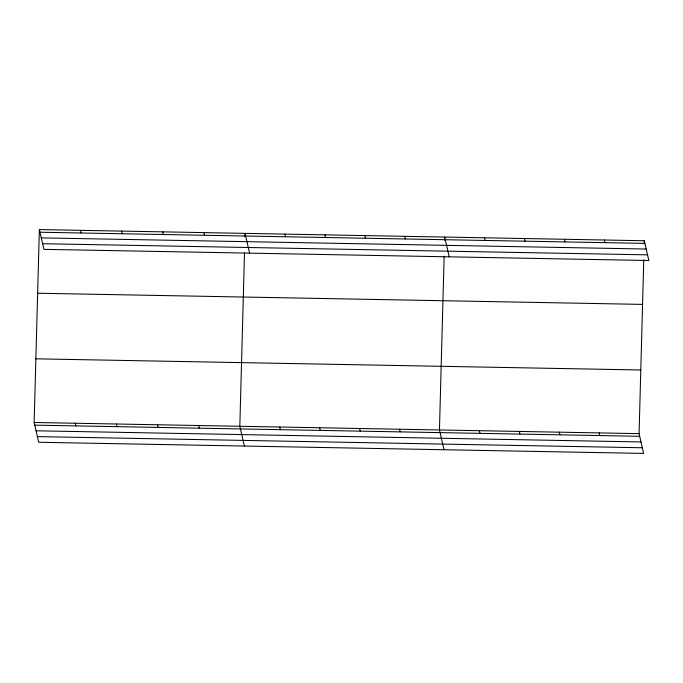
<?xml version="1.0" encoding="UTF-8"?>
<svg xmlns="http://www.w3.org/2000/svg" width="683" height="683" viewBox="0 0 683 683"><rect width="100%" height="100%" fill="white"/><g stroke="black" fill="none" stroke-linecap="round" stroke-linejoin="round"><path stroke-width="1.02" d="M643.77 259.839L639.075 433.645L643.642 453.418L38.718 442.26L34.15 422.487L39.358 229.582L644.282 240.74L648.85 260.513L43.925 249.355L39.358 229.582M244.523 252.471L239.827 426.286L244.386 446.05M244.949 236.557L245.035 233.373L249.602 253.145M444.146 256.159L439.451 429.966L444.018 449.738M444.573 240.237L444.659 237.061L449.226 256.834M644.197 243.925L644.282 240.74M39.973 232.237L644.897 243.396M41.279 237.88L646.203 249.039M42.619 243.703L647.544 254.861M37.642 293.238L642.566 304.396M35.866 358.831L640.791 369.99M34.15 422.487L639.075 433.645M34.765 425.142L639.689 436.3M36.071 430.794L640.995 441.952M37.411 436.608L642.336 447.766M604.361 240.006L604.976 242.661M564.431 239.263L565.046 241.919M599.153 432.911L599.759 435.566M524.51 238.529L525.125 241.184M559.223 432.177L559.838 434.832M484.589 237.795L485.195 240.45M519.302 431.434L519.917 434.089M479.372 430.7L479.987 433.355M404.737 236.318L405.343 238.973M364.807 235.584L365.422 238.239M399.521 429.231L400.136 431.878M324.886 234.85L325.501 237.505M359.599 428.489L360.214 431.144M284.956 234.115L285.571 236.762M319.678 427.754L320.284 430.41M279.748 427.02L280.363 429.675M203.901 232.613L204.516 235.268M162.767 231.853L163.374 234.508M198.693 425.526L199.299 428.181M121.634 231.102L122.24 233.748M157.551 424.766L158.166 427.421M80.492 230.342L81.106 232.997M116.417 424.006L117.032 426.662M75.284 423.247L75.898 425.902"/></g></svg>
